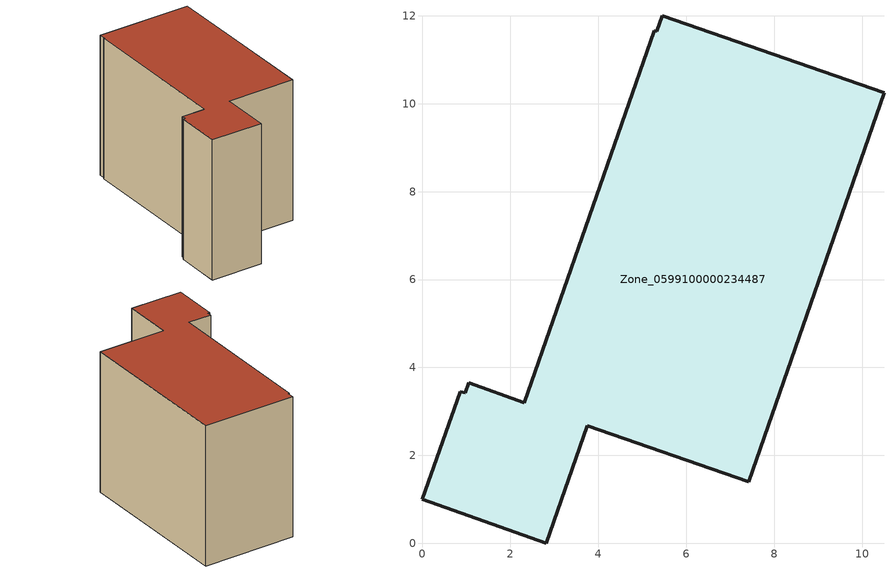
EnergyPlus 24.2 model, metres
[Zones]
Zone_0599100000234487
 floor ground (C_G): 5.45,12 10.5,10.24 7.42,1.4 3.75,2.68 2.82,0 0,1 0.86,3.45 0.97,3.42 1.05,3.65 2.31,3.2 5.28,11.66 5.33,11.65 z0
 wall outside (C_F): 0,1 2.82,0 3.75,2.68 7.42,1.4 10.5,10.24 5.45,12 5.33,11.65 5.28,11.66 2.31,3.2 1.05,3.65 0.97,3.42 0.86,3.45 0,1 z0:8.11
 roof outside (C_R): 10.5,10.24 5.45,12 5.33,11.65 5.28,11.66 2.31,3.2 1.05,3.65 0.97,3.42 0.86,3.45 0,1 2.82,0 3.75,2.68 7.42,1.4 z8.11
[BUILDING]
Pand.0599100000234487: North Axis=0; Terrain=City; Loads Convergence Tolerance Value=0.04; Temperature Convergence Tolerance Value=0.4; Solar Distribution=FullExterior; Maximum Number of Warmup Days=25; Minimum Number of Warmup Days=1
[Site:Location]
Rotterdam.The.Hague.AP_ZH_NLD Design_Conditions: Latitude=51.96; Longitude=4.45; Time Zone=1; Elevation=-4.5
[SITE:GROUNDTEMPERATURE:BUILDINGSURFACE]
18, 18, 18, 18, 18, 18, 18, 18, 18, 18, 18, 18
[MATERIAL] Thermal Absorptance=0.9; Solar Absorptance=0.7; Visible Absorptance=0.7
Name | Roughness | Thickness | Conductivity | Density | Specific Heat
G.TI.1992-2005 | MediumSmooth | 0.15 | 0.06 | 540 | 1210
F.TI.1992-2005 | Rough | 0.3 | 0.12 | 1920 | 840
R.TI.1992-2005 | MediumRough | 0.2 | 0.08 | 1500 | 1000
[CONSTRUCTION]
C_G: G.TI.1992-2005
C_F: F.TI.1992-2005
C_R: R.TI.1992-2005
[ZONE]
Zone_0599100000234487: Type=1; Multiplier=1; Ceiling Height=Autocalculate; Volume=Autocalculate; Floor Area=autocalculate; Part of Total Floor Area=Yes
[ZONEINFILTRATION:DESIGNFLOWRATE]
Infil_Zone_0599100000234487: Zone or ZoneList or Space or SpaceList=Zone_0599100000234487; Schedule=AlwaysOn; Design Flow Rate Calculation Method=Flow/Area; Flow Rate per Floor Area=0.0015; Constant Term Coefficient=1; Temperature Term Coefficient=0; Velocity Term Coefficient=0; Velocity Squared Term Coefficient=0
[HVACTEMPLATE:ZONE:IDEALLOADSAIRSYSTEM]
Zone_0599100000234487: Maximum Heating Supply Air Temperature=50; Minimum Cooling Supply Air Temperature=13; Maximum Heating Supply Air Humidity Ratio=0.0156; Minimum Cooling Supply Air Humidity Ratio=0.0077; Heating Limit=NoLimit; Cooling Limit=NoLimit; Dehumidification Control Type=ConstantSensibleHeatRatio; Cooling Sensible Heat Ratio=0.7; Dehumidification Setpoint=60; Humidification Control Type=None; Humidification Setpoint=30; Outdoor Air Method=None; Outdoor Air Flow Rate per Person=0.00944; Outdoor Air Flow Rate per Zone Floor Area=0; Outdoor Air Flow Rate per Zone=0; Demand Controlled Ventilation Type=None; Outdoor Air Economizer Type=NoEconomizer; Heat Recovery Type=None; Sensible Heat Recovery Effectiveness=0.7; Latent Heat Recovery Effectiveness=0.65
[ZONECONTROL:THERMOSTAT]
ThermostatControl_Zone_0599100000234487: Zone or ZoneList=Zone_0599100000234487; Control Type Schedule=DualSetpointControlType; Control 1=Thermostat_Zone_0599100000234487; Temperature Difference Between Cutout And Setpoint=0
[THERMOSTATSETPOINT:DUALSETPOINT]
Thermostat_Zone_0599100000234487: Heating Setpoint Temperature Schedule=HeatingSetpoint_Zone_0599100000234487; Cooling Setpoint Temperature Schedule=CoolingSetpoint_Zone_0599100000234487
[SCHEDULE:COMPACT]
HeatingSetpoint_Zone_0599100000234487: Through: 12/31, For: AllDays, Until: 24:00, 21
CoolingSetpoint_Zone_0599100000234487: Through: 12/31, For: AllDays, Until: 24:00, 24
DualSetpointControlType: Through: 12/31, For: AllDays, Until: 24:00, 4
AlwaysOn: Through: 12/31, For: AllDays, Until: 24:00, 1
